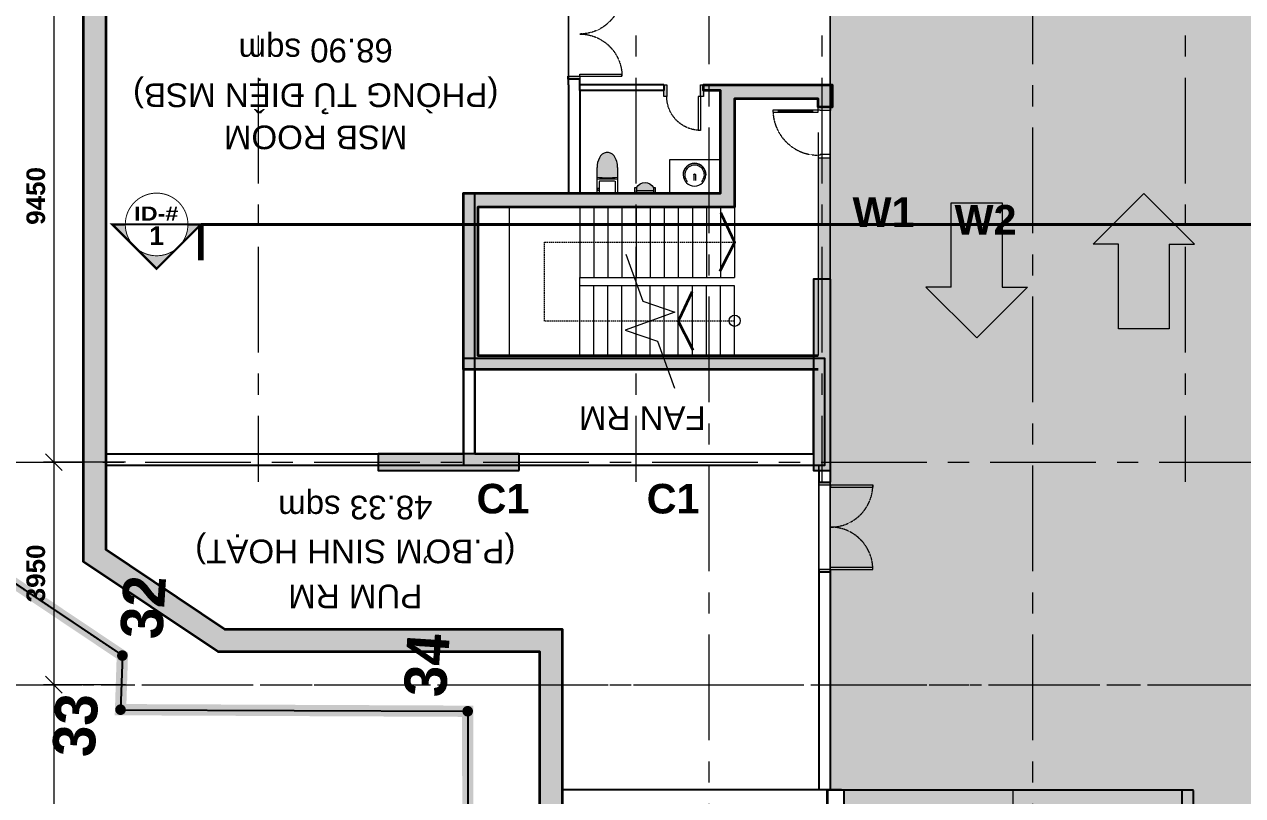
# Model space of a CAD drawing. Header units: millimetres. Extents: x -100356 to 314685, y 446 to 1273965.
# Drawn here: x 28089 to 49712, y 404991 to 418680 of the extents above; entities that cross this region are included whole.
import ezdxf
from ezdxf.enums import TextEntityAlignment as Align
from ezdxf.xclip import XClip

# ---------------------------------------------------------------- set-up
doc = ezdxf.new("R2010")
doc.units = ezdxf.units.MM
doc.header["$XCLIPFRAME"] = 2
for name, pattern in [('20180221 BF$0$b1$0$Core - tb$0$HIDDEN', [0.375, 0.25, -0.125]), ('20180221 BF$0$b1$0$Kume - Key Plan Boundary', [16, 8, -2, 4, -2]), ('20180221 BF$0$Core - tb$0$HIDDEN', [0.375, 0.25, -0.125]), ('20180221 BF$0$DASHDOT', [1, 0.5, -0.25, 0, -0.25]), ('20180221 BF$0$HIDDEN', [0.375, 0.25, -0.125]), ('20180330-Ascent Plaza-TP-Ban ve so bo$0$20180221 BF$0$Kume - D_W Swings', [4.4, 1.5, -0.7, 1.5, -0.7]), ('CENTER', [2, 1.25, -0.25, 0.25, -0.25]), ('DASHED', [0.75, 0.5, -0.25]), ('gf$0$CENTER2', [28.575, 19.05, -3.175, 3.175, -3.175]), ('gf$0$Kume - Grid Line', [10.5, 6, -1.25, 2, -1.25])]:
    doc.linetypes.add(name, pattern=pattern)
doc.layers.get('DEFPOINTS').update_dxf_attribs({"lineweight": 13})
for name, color, linetype in [('20180221 BF$0$10', 1, 'Continuous'), ('20180221 BF$0$sohieu_diem', 2, 'Continuous'), ('20180221 BF$0$TREE', 99, 'Continuous'), ('NAM', 3, 'Continuous'), ('STR', 7, 'Continuous')]:
    doc.layers.add(name, color=color, linetype=linetype)
for name, color, linetype, lineweight in [('20180221 BF$0$@ color hatch', 7, 'Continuous', 13), ('20180221 BF$0$A-_ANOT----_A', 7, 'Continuous', 5), ('20180221 BF$0$b1$0$A-_ANOT----_A', 7, 'Continuous', 5), ('20180221 BF$0$b1$0$A-_DETA----_ED', 7, 'Continuous', 9), ('20180221 BF$0$b1$0$A-_WALL----_H', 1, 'Continuous', 18), ('20180221 BF$0$b1$0$A-_WALLPRTN_E', 1, 'Continuous', 9), ('20180221 BF$0$b1$0$C-_SITEBNRY_E', 1, '20180221 BF$0$b1$0$Kume - Key Plan Boundary', 100), ('20180221 BF$0$b1$0$Core - tb$0$1-thaythuong', 9, 'Continuous', 13), ('20180221 BF$0$b1$0$Core - tb$0$A.Concrete', 7, 'Continuous', 35), ('20180221 BF$0$b1$0$Core - tb$0$A.Thin', 8, 'Continuous', 13), ('20180221 BF$0$b1$0$Core - tb$0$CUA', 5, 'Continuous', 9), ('20180221 BF$0$b1$0$Core - tb$0$Hatch-wall', 251, 'Continuous', 5), ('20180221 BF$0$b1$0$Core - tb$0$net bao', 254, 'Continuous', 13), ('20180221 BF$0$b1$0$S-_STRC----_E', 7, 'Continuous', 9), ('20180221 BF$0$setback', 1, 'Continuous', 13), ('20180221 BF$0$TEXT', 6, 'Continuous', 20), ('20180221 BF$0$TUONG 2', 2, 'Continuous', 25), ('20180330-Ascent Plaza-TP-Ban ve so bo$0$20180221 BF$0$A-_DOOR----_E', 7, 'Continuous', 9), ('20180330-Ascent Plaza-TP-Ban ve so bo$0$20180221 BF$0$Core - tb$0$A.Wall', 2, 'Continuous', 35), ('20180330-Ascent Plaza-TP-Ban ve so bo$0$20180221 BF$0$TEXT', 6, 'Continuous', 20), ('20180330-Ascent Plaza-TP-Ban ve so bo$0$20180221 BF$0$TUONG 2', 2, 'Continuous', 25), ('20180330-Ascent Plaza-TP-Ban ve so bo$0$A1 - dp$0$FURNITURE', 8, 'Continuous', 5), ('20180330-Ascent Plaza-TP-Ban ve so bo$0$M-_SANIFIXR_E', 7, 'Continuous', 9), ('A.Concrete', 7, 'Continuous', 25), ('gf$0$A.Axis', 251, 'gf$0$CENTER2', 13), ('LC.HA', 250, 'Continuous', 9), ('LDIM OUT', 250, 'Continuous', 13), ('LGI', 250, 'CENTER', 9), ('luoicot', 30, 'Continuous', 13), ('TEXT', 6, 'Continuous', 20), ('Text 35', 250, 'Continuous', 15), ('TXT', 1, 'Continuous', 25)]:
    doc.layers.add(name, color=color, linetype=linetype, lineweight=lineweight)
doc.styles.add('20180221 BF$0$VAPTIMN', font='VNI-Aptima-Bold.TTF')
doc.styles.add('20180221 BF$0$VnArial', font='Font - TrueType - Arial.ttf')
doc.styles.add('20180330-Ascent Plaza-TP-Ban ve so bo$0$20180221 BF$0$VnArial', font='Font - TrueType - Arial.ttf')
doc.styles.add('ARIAL', font='Font - TrueType - Arial Bold.ttf')
doc.styles.add('PSDG - Title', font='seguisb_0.ttf', dxfattribs={"height": 2.5})
doc.dimstyles.new('TL 150 OUT', dxfattribs={"dimscale": 150, "dimtxt": 2.2, "dimasz": 2, "dimexe": 1.2, "dimexo": 1.5, "dimgap": 1, "dimtad": 1, "dimdec": 0, "dimdsep": 46, "dimtxsty": 'ARIAL', "dimblk": 'OBLIQUE', "dimcen": 2, "dimdle": 1.2, "dimclrd": 256, "dimclre": 256, "dimclrt": 4, "dimaunit": 1, "dimadec": 0, "dimazin": 0, "dimtfac": 1, "dimtdec": 0, "dimtix": 1, "dimtmove": 2, "dimatfit": 3, "dimfxl": 1, "dimtolj": 1, "dimtzin": 0, "dimarcsym": 0})

# ---------------------------------------------------------------- blocks, each defined once
blk = doc.blocks.new('20180221 BF$0$b1$0$Family - ___-1748564-1st Basement')
at = {"layer": '20180221 BF$0$b1$0$C-_SITEBNRY_E', "lineweight": 18}
for p, q in [((112502, 29438), (112496, 32445)), ((118663, 29411), (112502, 29438)), ((118631, 28451), (118663, 29411)), ((121263, 26687), (118631, 28451))]:
    blk.add_line(p, q, dxfattribs=at)
blk = doc.blocks.new('20180221 BF$0$b1$0$KUME - Arrow - Out-543221-1st Basement')
at = {"layer": '20180221 BF$0$b1$0$Core - tb$0$1-thaythuong'}
blk.add_hatch(color=256, dxfattribs=at).paths.add_polyline_path([(-2, 0), (0, 2), (2, 0)], flags=0)
blk = doc.blocks.new('20180221 BF$0$b1$0$KUME - Arrow - In-543223-1st Basement')
at = {"layer": '20180221 BF$0$b1$0$Core - tb$0$1-thaythuong'}
blk.add_hatch(color=256, dxfattribs=at).paths.add_polyline_path([(-2, 0), (0, 2), (2, 0)], flags=0)
blk = doc.blocks.new('*U351')
blk.add_line((-70, 100), (-70, 700))
for points in [[(-50, 0), (-50, 800), (-90, 800), (-90, 0)], [(-50, 100), (-90, 100), (-90, 700), (-50, 700)], [(-900, -220), (-840, -220), (-840, -40), (-850, -40), (-850, 0), (-900, 0)], [(0, -220), (-60, -220), (-60, -40), (-50, -40), (-50, 0), (0, 0)]]:
    blk.add_lwpolyline(points, close=True)
at = {"linetype": '20180221 BF$0$b1$0$Core - tb$0$HIDDEN'}
blk.add_arc((-50, 0), 800, 90, 180, dxfattribs=at)
blk = doc.blocks.new('20180221 BF$0$hientrang')
at = {"layer": '20180221 BF$0$10', "color": 1}
for p, q in [((-90121, 104815, 0), (-91714, 102077, 0)), ((-91714, 102077, 0), (-92674, 102048, 0)), ((-92674, 102048, 0), (-92312, 95898, 0)), ((-92312, 95898, 0), (-95312, 95702, 0))]:
    blk.add_line(p, q, dxfattribs=at)
at = {"layer": '20180221 BF$0$10', "color": 1, "linetype": 'Continuous'}
blk.add_line((-92312, 95898, 0), (-95312, 95702, 0), dxfattribs=at)
at = {"layer": '20180221 BF$0$10', "color": 1, "linetype": 'Continuous', "elevation": 0}
blk.add_lwpolyline([(-90121, 104815), (-91714, 102077), (-92674, 102048), (-92312, 95898)], dxfattribs=at)
at = {"layer": '20180221 BF$0$setback', "color": 1, "linetype": '20180221 BF$0$DASHDOT', "ltscale": 200, "const_width": 200, "elevation": 0}
blk.add_lwpolyline([(-64687, 107633), (-71608, 106512), (-73129, 105984), (-73130, 105414), (-77140, 104869), (-77250, 105249), (-77680, 105219), (-77900, 105350), (-82200, 105085), (-86230, 104910), (-87270, 104902), (-90121, 104815), (-91714, 102077), (-92674, 102048), (-92312, 95898), (-95312, 95702), (-99272, 95417), (-103263, 95232), (-108843, 94729), (-111844, 94613), (-113704, 94445), (-110540, 43326), (-98301, 45606), (-91530, 9756)], dxfattribs=at)
at = {"layer": '20180221 BF$0$sohieu_diem', "color": 3, "const_width": 93.8, "elevation": 0}
for points in [[(-92721, 102049, 1), (-92627, 102048, 1)], [(-91761, 102077, 1), (-91667, 102077, 1)], [(-92359, 95898, 1), (-92265, 95898, 1)]]:
    blk.add_lwpolyline(points, format="xyb", close=True, dxfattribs=at)
at = {"layer": '20180221 BF$0$sohieu_diem', "color": 3, "style": '20180221 BF$0$VAPTIMN'}
for s, p in [('33', (-93557, 102460, 0)), ('32', (-91392, 101391, 0)), ('34', (-92101, 96302, 0))]:
    blk.add_text(s, height=750, rotation=359.9273, dxfattribs=at).set_placement(p)
blk = doc.blocks.new('20180221 BF$0$KUME - Arrow dicrection vehicle - In-1669013-1st Basement')
at = {"layer": '20180221 BF$0$A-_ANOT----_A'}
for p, q in [((-3, 0), (0, 3)), ((0, 3), (3, 0)), ((-1.5, 0), (-3, 0)), ((-1.5, -5), (-1.5, 0)), ((1.5, 0), (3, 0)), ((1.5, 0), (1.5, -5)), ((1.5, -5), (-1.5, -5))]:
    blk.add_line(p, q, dxfattribs=at)
blk = doc.blocks.new('*U593')
h = blk.add_hatch(color=256)
h.paths.add_polyline_path([(0, 7.86), (-3.93, 3.93, -0.198912), (0, 5.56, -0.198912), (3.93, 3.93)])
h.paths.add_polyline_path([(3.93, 3.93, -0.198912), (5.56, 0), (7.86, 0)])
h.paths.add_polyline_path([(-3.93, 3.93), (-7.86, 0), (-5.56, 0, -0.198912)])
at = {"color": 1}
blk.add_line((5.56, 0), (-5.56, 0), dxfattribs=at)
for points, const_width in [([(-5.56, 0), (-7.86, 0), (0, 7.86), (7.86, 0), (5.56, 0)], 0.397), ([(7.86, 6.35), (7.86, 0)], 1)]:
    blk.add_lwpolyline(points, dxfattribs=dict(const_width=const_width))
at = {"const_width": 0.167}
blk.add_lwpolyline([(-5.56, 0, -0.414214), (0, 5.56, -0.414214), (5.56, 0, -0.414214), (0, -5.56, -0.414214), (-5.56, 0, -1.041379)], format="xyb", dxfattribs=at)
at = {"linetype": 'DASHED', "ltscale": 2, "const_width": 0.1}
blk.add_lwpolyline([(5.56, 0), (7.86, 0)], dxfattribs=at)
at = {"color": 2, "style": 'PSDG - Title'}
blk.add_attdef('#', text='', height=2.38, dxfattribs=at).set_placement((0, 1.98), align=Align.MIDDLE_CENTER)
at = {"color": 2, "style": 'PSDG - Title', "width": 0.998746}
blk.add_attdef('A100', text='', height=2.38, dxfattribs=at).set_placement((-3.97, -3.18), (3.97, -3.18), align=Align.FIT)
blk = doc.blocks.new('SECTION SYMBOL 2')
at = {"layer": 'TXT', "linetype": '20180221 BF$0$Core - tb$0$HIDDEN', "ltscale": 300, "const_width": 50, "elevation": 0}
blk.add_lwpolyline([(76548, -10459), (-5470, -10459), (-5470, -5228), (-37733, -5228)], dxfattribs=at)
at = {"layer": 'TXT'}
ref = blk.add_blockref('*U593', (-38519, -5228, 0), dxfattribs=dict(at, xscale=-100, yscale=100, zscale=100, rotation=180))
ref.add_attrib('#', '1', dxfattribs={"layer": '0', "color": 2, "height": 333, "style": 'ARIAL'}).set_placement((-38519, -5428, 0), align=Align.MIDDLE_CENTER)
ref.add_attrib('A100', 'ID-#', dxfattribs={"layer": '0', "color": 2, "height": 250, "style": 'ARIAL', "width": 1.186702}).set_placement((-38916, -5160, 0), (-38133, -5160, 0), align=Align.FIT)
blk = doc.blocks.new('_Oblique')
at = {"color": 0, "linetype": 'ByBlock', "lineweight": -2}
blk.add_line((-0.5, -0.5), (0.5, 0.5), dxfattribs=at)
blk = doc.blocks.new('*D495')
at = {"layer": 'DEFPOINTS', "color": 0, "ltscale": 1000, "transparency": 16777216}
for p in [(2129, 20550), (3629, 20550), (2129, 11100)]:
    blk.add_point(p, dxfattribs=at)
at = {"layer": 'LDIM OUT', "lineweight": -2, "ltscale": 1000, "transparency": 16777216}
for p, q in [((2354, 20550), (3809, 20550)), ((3629, 10920), (3629, 20730)), ((2354, 11100), (3809, 11100))]:
    blk.add_line(p, q, dxfattribs=at)
at = {"layer": 'LDIM OUT', "lineweight": -2, "ltscale": 1000, "transparency": 16777216, "xscale": 300, "yscale": 300, "zscale": 300}
for p, rotation in [((3629, 20550), 90), ((3629, 11100), 270)]:
    blk.add_blockref('_Oblique', p, dxfattribs=dict(at, rotation=rotation))
at = {"layer": 'LDIM OUT', "color": 4, "ltscale": 1000, "transparency": 16777216, "insert": (3947, 15825), "char_height": 330, "attachment_point": 5, "rotation": 270, "style": 'ARIAL'}
blk.add_mtext('\\A1;9450', dxfattribs=at)
blk = doc.blocks.new('*D496')
at = {"layer": 'DEFPOINTS', "color": 0, "ltscale": 1000, "transparency": 16777216}
for p in [(2129, 24500), (3629, 24500), (2129, 20550)]:
    blk.add_point(p, dxfattribs=at)
at = {"layer": 'LDIM OUT', "lineweight": -2, "ltscale": 1000, "transparency": 16777216}
for p, q in [((3629, 20370), (3629, 24680)), ((2354, 24500), (3809, 24500)), ((2354, 20550), (3809, 20550))]:
    blk.add_line(p, q, dxfattribs=at)
at = {"layer": 'LDIM OUT', "lineweight": -2, "ltscale": 1000, "transparency": 16777216, "xscale": 300, "yscale": 300, "zscale": 300}
for p, rotation in [((3629, 24500), 90), ((3629, 20550), 270)]:
    blk.add_blockref('_Oblique', p, dxfattribs=dict(at, rotation=rotation))
at = {"layer": 'LDIM OUT', "color": 4, "ltscale": 1000, "transparency": 16777216, "insert": (3947, 22525), "char_height": 330, "attachment_point": 5, "rotation": 270, "style": 'ARIAL'}
blk.add_mtext('\\A1;3950', dxfattribs=at)
blk = doc.blocks.new('*D497')
at = {"layer": 'DEFPOINTS', "color": 0, "ltscale": 1000, "transparency": 16777216}
for p in [(2129, 30950), (3629, 30950), (2129, 24500)]:
    blk.add_point(p, dxfattribs=at)
at = {"layer": 'LDIM OUT', "lineweight": -2, "ltscale": 1000, "transparency": 16777216}
for p, q in [((2354, 30950), (3809, 30950)), ((3629, 24320), (3629, 31130)), ((2354, 24500), (3809, 24500))]:
    blk.add_line(p, q, dxfattribs=at)
at = {"layer": 'LDIM OUT', "lineweight": -2, "ltscale": 1000, "transparency": 16777216, "xscale": 300, "yscale": 300, "zscale": 300}
for p, rotation in [((3629, 30950), 90), ((3629, 24500), 270)]:
    blk.add_blockref('_Oblique', p, dxfattribs=dict(at, rotation=rotation))
at = {"layer": 'LDIM OUT', "color": 4, "ltscale": 1000, "transparency": 16777216, "insert": (3947, 27725), "char_height": 330, "attachment_point": 5, "rotation": 270, "style": 'ARIAL'}
blk.add_mtext('\\A1;6450', dxfattribs=at)
blk = doc.blocks.new('ramp')
at = {"layer": '20180221 BF$0$b1$0$A-_DETA----_ED', "elevation": 0}
blk.add_lwpolyline([(-2102, -26500), (-15801, -26500, -0.414214), (-23301, -19000), (-23301, -15277)], format="xyb", dxfattribs=at)
at = {"layer": '20180221 BF$0$TUONG 2', "ltscale": 0.5, "elevation": 0}
blk.add_lwpolyline([(-26601, -15266), (-20101, -15266)], dxfattribs=at)
for points in [[(-2102, -29500), (-15801, -29500, -0.414214), (-26301, -19000), (-26301, -15266)], [(-2102, -23500), (-15801, -23500, -0.414214), (-20301, -19000), (-20301, -15277)], [(-2102, -23300), (-15801, -23300, -0.414214), (-20101, -19000), (-20101, -15277)]]:
    blk.add_lwpolyline(points, format="xyb", dxfattribs=at)
blk = doc.blocks.new('20180330-Ascent Plaza-TP-Ban ve so bo$0$20180221 BF$0$1 Panel - Opening Glass 01 - 700 x 2200-2463746-1st Basement')
at = {"layer": '20180330-Ascent Plaza-TP-Ban ve so bo$0$20180221 BF$0$A-_DOOR----_E'}
h = blk.add_hatch(color=256, dxfattribs=at)
h.paths.add_polyline_path([(350, 105), (300, 105), (300, -105), (350, -105)], flags=0)
h.paths.add_polyline_path([(-300, 105), (-350, 105), (-350, -105), (-300, -105)], flags=0)
for p, q in [((300, 705), (260, 705)), ((260, 105), (260, 705)), ((300, 105), (300, 705)), ((-300, 105), (-350, 105)), ((-350, 105), (-350, -105)), ((-300, -105), (-300, 105)), ((300, 105), (260, 105)), ((350, 105), (300, 105)), ((300, 105), (300, -105)), ((350, -105), (350, 105)), ((-350, -105), (-300, -105)), ((300, -105), (350, -105))]:
    blk.add_line(p, q, dxfattribs=at)
at = {"layer": '20180330-Ascent Plaza-TP-Ban ve so bo$0$20180221 BF$0$A-_DOOR----_E', "linetype": '20180330-Ascent Plaza-TP-Ban ve so bo$0$20180221 BF$0$Kume - D_W Swings'}
blk.add_arc((300, 105), 600, 90, 180, dxfattribs=at)
blk = doc.blocks.new('20180330-Ascent Plaza-TP-Ban ve so bo$0$20180221 BF$0$2 Panel - Opening Glass 01 - 1600x2400-2367986-1st Basement')
at = {"layer": '20180330-Ascent Plaza-TP-Ban ve so bo$0$20180221 BF$0$A-_DOOR----_E'}
h = blk.add_hatch(color=256, dxfattribs=at)
h.paths.add_polyline_path([(-800, 105), (-800, -105), (-750, -105), (-750, 105)], flags=0)
h.paths.add_polyline_path([(800, 105), (750, 105), (750, -105), (800, -105)], flags=0)
for p, q in [((-750, 855), (-710, 855)), ((-750, 105), (-750, 855)), ((-710, 105), (-710, 855)), ((750, 855), (710, 855)), ((710, 105), (710, 855)), ((750, 105), (750, 855)), ((-750, 105), (-800, 105)), ((-800, 105), (-800, -105)), ((-750, 105), (-710, 105)), ((-750, -105), (-750, 105)), ((750, 105), (710, 105)), ((800, 105), (750, 105)), ((750, 105), (750, -105)), ((800, -105), (800, 105)), ((-800, -105), (-750, -105)), ((750, -105), (800, -105))]:
    blk.add_line(p, q, dxfattribs=at)
at = {"layer": '20180330-Ascent Plaza-TP-Ban ve so bo$0$20180221 BF$0$A-_DOOR----_E', "linetype": '20180330-Ascent Plaza-TP-Ban ve so bo$0$20180221 BF$0$Kume - D_W Swings'}
for centre, start, end in [((-750, 105), 360, 90), ((750, 105), 90, 180)]:
    blk.add_arc(centre, 750, start, end, dxfattribs=at)
blk = doc.blocks.new('20180330-Ascent Plaza-TP-Ban ve so bo$0$M_Urinal-Wall-3D - M_Urinal-Wall-3D-2211937-IDEA-4th Storey - Detail')
at = {"layer": '20180330-Ascent Plaza-TP-Ban ve so bo$0$M-_SANIFIXR_E'}
blk.add_hatch(color=10, dxfattribs=at).paths.add_polyline_path([(-109, 303), (-154, 297), (-197, 280), (-233, 252), (-261, 217), (-287, 217), (-287, 115), (69, 115), (69, 217), (43, 217), (15, 252), (-22, 280), (-64, 297)], flags=0)
at = {"layer": '20180330-Ascent Plaza-TP-Ban ve so bo$0$M-_SANIFIXR_E', "color": 8}
for p, q in [((-261, 217), (-287, 217)), ((-287, 217), (-287, 115)), ((-261, 217), (-261, 115)), ((69, 217), (43, 217)), ((43, 217), (43, 115)), ((69, 115), (69, 217)), ((43, 162), (-261, 162)), ((-261, 162), (-261, 115)), ((43, 115), (43, 162))]:
    blk.add_line(p, q, dxfattribs=at)
blk.add_arc((-109, 125), 178, 31.0027, 148.9973, dxfattribs=at)
blk = doc.blocks.new('20180330-Ascent Plaza-TP-Ban ve so bo$0$Toilet - Toilet-2215860-IDEA-4th Storey - Detail')
at = {"layer": '20180330-Ascent Plaza-TP-Ban ve so bo$0$M-_SANIFIXR_E'}
blk.add_hatch(color=10, dxfattribs=at).paths.add_polyline_path([(182, 462), (177, 522), (163, 580), (140, 636), (120, 671), (92, 699), (58, 719), (19, 729), (-20, 729), (-59, 718), (-93, 698), (-121, 670), (-141, 636), (-164, 580), (-178, 522), (-183, 462), (-183, 293), (-61, 281), (61, 281), (182, 293)], flags=0)
at = {"layer": '20180330-Ascent Plaza-TP-Ban ve so bo$0$M-_SANIFIXR_E', "color": 8}
for p, q in [((-183, 293), (-183, 462)), ((182, 462), (182, 293)), ((-180, 0), (-180, 293)), ((171, 255), (-171, 255)), ((-130, 223), (130, 223)), ((139, 217), (139, 10)), ((180, 293), (180, 0)), ((-172, 98), (-152, 98)), ((-172, 55), (-172, 98)), ((-152, 55), (-172, 55)), ((-152, 98), (-152, 55)), ((-139, 10), (-139, 215)), ((135, 6), (-135, 6))]:
    blk.add_line(p, q, dxfattribs=at)
for centre, radius, start, end in [((0, 578), 152, 37.7291, 157.5389), ((-199, 462), 381, 0, 33.1359), ((199, 462), 381, 152.9457, 180), ((0, 1593), 1313, 262.0075, 277.9925), ((-171, 246), 9.3, 91.0459, 170.5395), ((-130, 214), 9.3, 94.4933, 175.5067), ((130, 214), 9.3, 15.0527, 85.5067), ((171, 246), 9.3, 9.0789, 88.9541), ((-135, 10), 3.57, 180, 270), ((135, 10), 3.57, 270, 0)]:
    blk.add_arc(centre, radius, start, end, dxfattribs=at)
blk = doc.blocks.new('X-GRID')
at = {"layer": 'LGI', "ltscale": 1500}
for p, q in [((-13750, 49486.8), (-13750, -7272.6)), ((-8000, 49486.8), (-8000, -7272.6)), ((5008.8, 24500), (-57318.6, 24500)), ((-16450, -7272.6), (-16450, 20900)), ((-10000, -7272.6), (-10000, 20900)), ((-6700, -7272.6), (-6700, 20900)), ((0, -7272.6), (0, 20900)), ((5008.8, 20550), (-25023.2, 20550))]:
    blk.add_line(p, q, dxfattribs=at)
at = {"layer": 'LDIM OUT', "ltscale": 1000}
for base, p1, p2, picture, middle in [((3628.8, 30950), (2128.8, 24500), (2128.8, 30950), '*D497', (3947.3, 27725)), ((3628.8, 24500), (2128.8, 20550), (2128.8, 24500), '*D496', (3947.4, 22525)), ((3628.8, 20550), (2128.8, 11100), (2128.8, 20550), '*D495', (3947.3, 15825))]:
    dim = blk.add_linear_dim(base=base, p1=p1, p2=p2, angle=90, dimstyle='TL 150 OUT', override={"dimtad": 4}, dxfattribs=at)
    dim.commit()
    dim.dimension.update_dxf_attribs({"geometry": picture, "text_midpoint": middle})
blk = doc.blocks.new('A$C60262ED2')
at = {"layer": 'LC.HA'}
h = blk.add_hatch(color=256, dxfattribs=at)
h.dxf.hatch_style = 1
h.paths.add_polyline_path([(17566, 34184), (17266, 34184), (17266, 30784), (17566, 30784)])
h = blk.add_hatch(color=256, dxfattribs=at)
h.dxf.hatch_style = 1
h.paths.add_polyline_path([(12039, 30784), (12039, 31084), (9539, 31084), (9539, 30784)])
at = {"layer": 'STR', "ltscale": 1000, "elevation": 0}
for points in [[(17566, 34184), (17266, 34184), (17266, 30784), (17566, 30784)], [(12039, 30784), (12039, 31084), (9539, 31084), (9539, 30784)]]:
    blk.add_lwpolyline(points, close=True, dxfattribs=at)
at = {"rotation": 180}
blk.add_blockref('X-GRID', (7409, 51484, 0), dxfattribs=at)
at = {"layer": 'Text 35', "ltscale": 1000, "style": 'ARIAL'}
for s, p in [('W1', (17957, 35109, 0)), ('W2', (19767, 34974, 0)), ('C1', (11284, 30024, 0)), ('C1', (14303, 30023, 0))]:
    blk.add_text(s, height=525, dxfattribs=at).set_placement(p)
blk = doc.blocks.new('column')
at = {"layer": 'luoicot', "ltscale": 0.5}
blk.add_blockref('A$C60262ED2', (-47109, -40384, 0), dxfattribs=at)

msp = doc.modelspace()

# ---------------------------------------------------------------- hatches: boundary and pattern name
at = {"layer": '20180221 BF$0$b1$0$A-_WALL----_H'}
h = msp.add_hatch(color=250, dxfattribs=at)
h.paths.add_polyline_path([(29140.7, 434512.1), (83338.5, 434512.1), (84916, 423396.9), (115531.1, 430750.7), (117417.3, 424894.4), (137970.3, 431513.9), (139564.1, 426065.1), (145578.1, 405504.6), (84657.1, 398198), (86145.9, 385941.2), (37240.4, 385941.2), (37240.4, 407541.7), (31526.6, 407541.7), (29140.7, 409140.4)])
h.paths.add_polyline_path([(29540.7, 434112.1), (82991.2, 434112.1), (84581.7, 422905.2), (115264.1, 430275.2), (117159.2, 424391), (137701.8, 431007.1), (139180.2, 425952.8), (145061.6, 405845.5), (84211.7, 398547.4), (85694.4, 386341.2), (37640.4, 386341.2), (37640.4, 407941.7), (31648.3, 407941.7), (29540.7, 409353.9)], flags=16)
at = {"layer": '20180221 BF$0$b1$0$Core - tb$0$Hatch-wall'}
h = msp.add_hatch(color=256, dxfattribs=at)
h.dxf.hatch_style = 1
h.paths.add_polyline_path([(42425.7, 417208.6), (42425.7, 417608.6), (40140.8, 417608.6), (40140.8, 417508.6), (40445.7, 417508.6), (40445.7, 415686.7), (35885.1, 415686.7), (35885.1, 412551.7), (42175.7, 412551.7), (42425.7, 412551.7), (42425.7, 416308.6), (42175.7, 416308.6), (42175.7, 412801.7), (36135.1, 412801.7), (36135.1, 415436.7), (40695.7, 415436.7), (40695.7, 417358.6), (42175.7, 417358.6), (42175.7, 417208.6)])
at = {"layer": 'NAM', "ltscale": 0.5}
h = msp.add_hatch(color=252, dxfattribs=at)
h.dxf.hatch_style = 1
edge = h.paths.add_edge_path()
edge.add_line((36240.7, 434112.1), (36240.7, 431459.6))
edge.add_line((36240.7, 431459.6), (42390.8, 431459.6))
edge.add_line((42390.8, 431459.6), (42390.8, 405094.2))
edge.add_line((42390.8, 405094.2), (42640, 405094.2))
edge.add_line((42640, 405094.2), (42640, 401359.6))
edge.add_arc((53140, 401359.6), 10500, 180, 270)
edge.add_line((53140, 390859.6), (66839, 390859.6))
edge.add_line((66839, 390859.6), (66839, 386341.2))
edge.add_line((66839, 386341.2), (85694.4, 386341.2))
edge.add_line((85694.4, 386341.2), (84211.7, 398547.4))
edge.add_line((84211.7, 398547.4), (136577.3, 404827.9))
edge.add_line((136577.3, 404827.9), (134545.8, 421787.7))
edge.add_line((134545.8, 421787.7), (126157.9, 420786.1))
edge.add_line((126157.9, 420786.1), (125778.7, 423952.2))
edge.add_line((125778.7, 423952.2), (131668.8, 426068.3))
edge.add_line((131668.8, 426068.3), (133999.6, 426347.5))
edge.add_line((133999.6, 426347.5), (133601.9, 429667.8))
edge.add_line((133601.9, 429667.8), (133596.4, 429684.9))
edge.add_line((133596.4, 429684.9), (117159.2, 424391))
edge.add_line((117159.2, 424391), (115264.1, 430275.2))
edge.add_line((115264.1, 430275.2), (84581.7, 422905.2))
edge.add_line((84581.7, 422905.2), (82991.2, 434112.1))
edge.add_line((82991.2, 434112.1), (79040.8, 434112.1))
edge.add_line((79040.8, 434112.1), (79040.8, 429956.5))
edge.add_line((79040.8, 429956.5), (72890.9, 429956.5))
edge.add_line((72890.9, 429956.5), (72890.9, 434112.1))
edge.add_line((72890.9, 434112.1), (36240.7, 434112.1))
h.paths.add_polyline_path([(106186.2, 417046.3), (105230.3, 424991.7), (110701.8, 426421.3), (112252.9, 425473.6), (113166.9, 417887.4)], flags=16)
h.paths.add_polyline_path([(63470.8, 404138.4), (68944.4, 404138.4), (68944.4, 409176.7), (71340.8, 409176.7), (71340.8, 420359.7), (66243, 420359.6), (66243, 417959.6), (63473.1, 417959.6), (63473.1, 417759.6)], flags=16)

# ---------------------------------------------------------------- linework, layer by layer
at = {"ltscale": 0.5}
msp.add_line((37945.7, 417708.6, 0), (37735.7, 417708.6, 0), dxfattribs=at)
at = {"color": 3, "ltscale": 0.5}
for p, q in [((39440.8, 417608.6, 0), (39440.8, 417508.6, 0)), ((36085.1, 411056.5, 0), (36085.1, 415683.6, 0)), ((29540.7, 411055.4, 0), (35885.1, 411059.7, 0)), ((29540.7, 410856.5, 0), (35885.1, 410856.5, 0))]:
    msp.add_line(p, q, dxfattribs=at)
at = {"color": 3, "ltscale": 0.5, "elevation": 0}
for points in [[(29540.7, 421823.5), (29540.7, 409350.7), (31648.3, 407938.5), (36085.1, 407938.5), (36085.1, 407938.5)], [(37935.7, 417708.6), (37735.7, 417708.6)], [(37745.7, 417608.6), (37745.7, 417708.6)], [(37745.7, 417608.6), (37745.7, 415683.6)], [(37945.7, 417508.6), (37945.7, 417708.6)], [(39440.8, 417608.6), (37945.7, 417608.6)], [(39440.8, 417508.6), (37945.7, 417508.6), (37945.7, 415683.6)], [(35885.1, 411056.5), (35885.1, 415683.6)]]:
    msp.add_lwpolyline(points, dxfattribs=at)
at = {"ltscale": 0.5, "elevation": 0}
msp.add_lwpolyline([(40445.7, 417608.6), (40140.8, 417608.6)], dxfattribs=at)
at = {"color": 3, "ltscale": 0.5, "elevation": 0}
for points in [[(35885.1, 410856.5), (42298, 410856.5), (42298, 412748.6), (35885.1, 412748.6)], [(36085.1, 411056.5), (42098, 411056.5), (42098, 412548.6), (36085.1, 412548.6)]]:
    msp.add_lwpolyline(points, close=True, dxfattribs=at)
at = {"layer": '20180221 BF$0$@ color hatch', "color": 7, "linetype": '20180221 BF$0$HIDDEN', "ltscale": 1000, "const_width": 30, "elevation": 0}
msp.add_lwpolyline([(115264.1, 430275.2), (84581.7, 422905.2), (82991.2, 434112.1), (79040.8, 434112.1), (79040.8, 429956.5), (72890.9, 429956.5), (72890.9, 434112.1), (36240.7, 434112.1), (36240.7, 431459.6), (42390.8, 431459.6), (42390.8, 405094.2), (42640, 405094.2), (42640, 401359.6, 0.4142136), (53140, 390859.6), (66839, 390859.6), (66839, 386341.2), (85694.4, 386341.2), (84211.7, 398547.4), (136577.3, 404827.9)], format="xyb", dxfattribs=at)
for points in [[(29540.7, 421856.5), (32241, 421856.5), (32241, 420048.5), (35885.1, 420048.5), (35885.1, 419448.5), (37745.7, 419448.5), (37745.7, 415686.7), (35885.1, 415686.7), (35885.1, 411059.7), (29540.7, 411059.7)], [(42188, 410756.5), (42188, 405092.5), (37640.4, 405092.5), (37640.4, 407941.7), (31648.3, 407941.7), (29540.7, 409353.9), (29540.7, 410856.5), (42188, 410856.5)]]:
    msp.add_lwpolyline(points, close=True, dxfattribs=at)
at = {"layer": '20180221 BF$0$b1$0$A-_WALLPRTN_E', "lineweight": 18}
msp.add_line((42175.7, 416761.7, 0), (42175.7, 412801.7, 0), dxfattribs=at)
at = {"layer": '20180221 BF$0$b1$0$Core - tb$0$1-thaythuong'}
for p, q in [((36695.1, 415436.7, 0), (36695.1, 412801.7, 0)), ((37945.2, 415436.7, 0), (37945.2, 414186.7, 0)), ((37945.2, 415436.7, 0), (37945.2, 414186.7, 0)), ((38195.2, 415436.7, 0), (38195.2, 414186.7, 0)), ((38195.2, 415436.7, 0), (38195.2, 414186.7, 0)), ((38445.2, 415436.7, 0), (38445.2, 414186.7, 0)), ((38445.2, 415436.7, 0), (38445.2, 414186.7, 0)), ((38695.2, 415436.7, 0), (38695.2, 414186.7, 0)), ((38695.2, 415436.7, 0), (38695.2, 414186.7, 0)), ((38945.2, 415436.7, 0), (38945.2, 414186.7, 0)), ((38945.2, 415436.7, 0), (38945.2, 414186.7, 0)), ((39195.2, 415436.7, 0), (39195.2, 414186.7, 0)), ((39195.2, 415436.7, 0), (39195.2, 414186.7, 0)), ((39445.2, 415436.7, 0), (39445.2, 414186.7, 0)), ((39445.2, 415436.7, 0), (39445.2, 414186.7, 0)), ((39695.2, 415436.7, 0), (39695.2, 414186.7, 0)), ((39695.2, 415436.7, 0), (39695.2, 414186.7, 0)), ((39945.2, 415436.7, 0), (39945.2, 414186.7, 0)), ((39945.2, 415436.7, 0), (39945.2, 414186.7, 0)), ((40195.2, 415436.7, 0), (40195.2, 414186.7, 0)), ((40195.2, 415436.7, 0), (40195.2, 414186.7, 0)), ((40445.2, 415436.7, 0), (40445.2, 414186.7, 0)), ((40445.2, 415436.7, 0), (40445.2, 414186.7, 0)), ((40695.2, 415436.7, 0), (40695.2, 414186.7, 0)), ((38763, 414600.6, 0), (39067.5, 413764.1, 0)), ((37945.7, 414036.7, 0), (37945.2, 414186.7, 0)), ((37945.2, 414186.7, 0), (40695.2, 414186.7, 0)), ((37945.7, 412801.7, 0), (37945.7, 414036.7, 0)), ((40695.7, 414036.7, 0), (37945.7, 414036.7, 0)), ((37945.7, 412801.7, 0), (37945.7, 414036.7, 0)), ((38195.7, 412801.7, 0), (38195.7, 414036.7, 0)), ((38195.7, 412801.7, 0), (38195.7, 414036.7, 0)), ((38445.7, 412801.7, 0), (38445.7, 414036.7, 0)), ((38445.7, 412801.7, 0), (38445.7, 414036.7, 0)), ((38695.7, 412801.7, 0), (38695.7, 414036.7, 0)), ((38695.7, 412801.7, 0), (38695.7, 414036.7, 0)), ((38945.7, 413320.8, 0), (38945.7, 414036.7, 0)), ((38945.7, 413320.8, 0), (38945.7, 414036.7, 0)), ((39195.7, 413720.8, 0), (39195.7, 414036.7, 0)), ((39195.7, 413720.8, 0), (39195.7, 414036.7, 0)), ((39445.7, 413636.4, 0), (39445.7, 414036.7, 0)), ((39445.7, 413636.4, 0), (39445.7, 414036.7, 0)), ((39695.7, 412801.7, 0), (39695.7, 414036.7, 0)), ((39695.7, 412801.7, 0), (39695.7, 414036.7, 0)), ((39945.7, 412801.7, 0), (39945.7, 414036.7, 0)), ((39945.7, 412801.7, 0), (39945.7, 414036.7, 0)), ((40195.7, 412801.7, 0), (40195.7, 414036.7, 0)), ((40195.7, 412801.7, 0), (40195.7, 414036.7, 0)), ((40445.7, 412801.7, 0), (40445.7, 414036.7, 0)), ((40445.7, 412801.7, 0), (40445.7, 414036.7, 0)), ((40695.7, 412801.7, 0), (40695.7, 414036.7, 0)), ((39067.5, 413764.1, 0), (39636.2, 413572.1, 0)), ((39195.7, 413411.7, 0), (39195.7, 413720.8, 0)), ((39195.7, 413411.7, 0), (39195.7, 413720.8, 0)), ((39445.7, 413502.7, 0), (39445.7, 413636.4, 0)), ((39445.7, 413502.7, 0), (39445.7, 413636.4, 0)), ((39636.2, 413572.1, 0), (38755.2, 413251.4, 0)), ((39445.7, 412801.7, 0), (39445.7, 413502.7, 0)), ((39445.7, 412801.7, 0), (39445.7, 413502.7, 0)), ((38755.2, 413251.4, 0), (39324, 413059.4, 0)), ((38945.7, 413187.1, 0), (38945.7, 413320.8, 0)), ((38945.7, 413187.1, 0), (38945.7, 413320.8, 0)), ((39195.7, 413102.7, 0), (39195.7, 413411.7, 0)), ((39195.7, 413102.7, 0), (39195.7, 413411.7, 0)), ((38945.7, 412801.7, 0), (38945.7, 413187.1, 0)), ((38945.7, 412801.7, 0), (38945.7, 413187.1, 0)), ((39195.7, 412801.7, 0), (39195.7, 413102.7, 0)), ((39195.7, 412801.7, 0), (39195.7, 413102.7, 0))]:
    msp.add_line(p, q, dxfattribs=at)
at = {"layer": '20180221 BF$0$b1$0$Core - tb$0$A.Concrete', "elevation": 0}
for points in [[(29140.7, 434512.1), (83338.5, 434512.1), (84916, 423396.9), (115531.1, 430750.7), (117417.3, 424894.4), (137970.3, 431513.9), (139564.1, 426065.1), (145578.1, 405504.6), (84657.1, 398198), (86145.9, 385941.2), (37240.4, 385941.2), (37240.4, 407541.7), (31526.6, 407541.7), (29140.7, 409140.4)], [(29540.7, 434112.1), (82991.2, 434112.1), (84581.7, 422905.2), (115264.1, 430275.2), (117159.2, 424391), (137701.8, 431007.1), (139180.2, 425952.8), (145061.6, 405845.5), (84211.7, 398547.4), (85694.4, 386341.2), (37640.4, 386341.2), (37640.4, 407941.7), (31648.3, 407941.7), (29540.7, 409353.9)]]:
    msp.add_lwpolyline(points, close=True, dxfattribs=at)
msp.add_lwpolyline([(42175.7, 412551.7), (35885.1, 412551.7), (35885.1, 415686.7), (40445.7, 415686.7), (40445.7, 417508.6), (40140.8, 417508.6), (40140.8, 417608.6), (42425.7, 417608.6), (42425.7, 417608.6), (42425.7, 417608.6), (42425.7, 417503.6), (42425.7, 417503.6), (42425.7, 417208.6), (42175.7, 417208.6), (42175.7, 417358.6), (40695.7, 417358.6), (40695.7, 415436.7), (36135.1, 415436.7), (36135.1, 412801.7), (42175.7, 412801.7)], dxfattribs=at)
at = {"layer": '20180221 BF$0$b1$0$Core - tb$0$A.Thin', "linetype": '20180221 BF$0$b1$0$Core - tb$0$HIDDEN', "ltscale": 100}
for p, q in [((37320.1, 414811.7, 0), (40695.2, 414811.7, 0)), ((37320.1, 413411.7, 0), (37320.1, 414811.7, 0)), ((40695.7, 413411.7, 0), (37320.1, 413411.7, 0))]:
    msp.add_line(p, q, dxfattribs=at)
at = {"layer": '20180221 BF$0$b1$0$Core - tb$0$A.Thin', "ltscale": 0.5, "const_width": 50, "elevation": 0}
for points in [[(40432.9, 414295.7), (40695.2, 414811.7), (40449.5, 415335.5)], [(39958.1, 412895.7), (39695.7, 413411.7), (39941.4, 413935.5)]]:
    msp.add_lwpolyline(points, dxfattribs=at)
at = {"layer": '20180221 BF$0$b1$0$Core - tb$0$net bao', "ltscale": 0.5}
msp.add_circle((40695.7, 413419.2, 0), 100, dxfattribs=at)
at = {"layer": '20180221 BF$0$b1$0$S-_STRC----_E'}
for p, q in [((40695.7, 412801.7, 0), (40695.7, 414036.7, 0)), ((39324, 413059.4, 0), (39628.4, 412222.9, 0))]:
    msp.add_line(p, q, dxfattribs=at)
at = {"layer": '20180330-Ascent Plaza-TP-Ban ve so bo$0$20180221 BF$0$Core - tb$0$A.Wall', "ltscale": 0.5, "elevation": 0}
msp.add_lwpolyline([(42340, 405094.2), (42340, 401359.6, 0.4142136), (53140, 390559.6), (66839, 390559.6)], format="xyb", dxfattribs=at)
at = {"layer": '20180330-Ascent Plaza-TP-Ban ve so bo$0$20180221 BF$0$TUONG 2', "ltscale": 0.5}
for p, q in [((40140.8, 417608.6, 0), (40140.8, 417508.6, 0)), ((42188, 410756.5, 0), (42188, 410556.5, 0)), ((42398, 410756.5, 0), (42188, 410756.5, 0)), ((42398, 410556.5, 0), (42398, 410756.5, 0)), ((42188, 410556.5, 0), (42398, 410556.5, 0)), ((42188, 409006.5, 0), (42188, 405092.5, 0)), ((42398, 408956.5, 0), (42188, 408956.5, 0)), ((42398, 405091, 0), (42398, 409006.5, 0)), ((42590.8, 405092.5, 0), (37640.4, 405092.5, 0))]:
    msp.add_line(p, q, dxfattribs=at)
at = {"layer": '20180330-Ascent Plaza-TP-Ban ve so bo$0$A1 - dp$0$FURNITURE', "elevation": 0}
msp.add_lwpolyline([(40445.7, 415683.6), (39545.7, 415683.6), (39545.7, 416283.6), (40445.7, 416283.6)], close=True, dxfattribs=at)
at = {"layer": '20180330-Ascent Plaza-TP-Ban ve so bo$0$M-_SANIFIXR_E', "color": 8}
for p, q in [((39969.1, 416015.8, 0), (39969.1, 415905.7, 0)), ((39999.1, 416015.8, 0), (39999.1, 415905.7, 0))]:
    msp.add_line(p, q, dxfattribs=at)
for radius, start, end in [(205, 0, 180), (199.5, 90, 270), (174.1, 90, 223.78783), (199.5, 270, 90), (174.1, 316.21217, 90)]:
    msp.add_arc((39984.1, 416008.4, 0), radius, start, end, dxfattribs=at)
at = {"layer": '20180330-Ascent Plaza-TP-Ban ve so bo$0$M-_SANIFIXR_E', "color": 8, "extrusion": (0, 0, -1)}
msp.add_ellipse((39984.1, 416015.8, 0), major_axis=(-15, 0), ratio=0.5773503, start_param=0, end_param=3.1415927, dxfattribs=at)
at = {"layer": 'gf$0$A.Axis', "linetype": 'gf$0$Kume - Grid Line', "lineweight": 9, "ltscale": 100}
msp.add_line((26299.5, 406959.6, 0), (89559.5, 406959.6, 0), dxfattribs=at)

# ---------------------------------------------------------------- block references
at = {"layer": '20180221 BF$0$A-_ANOT----_A', "xscale": 300, "yscale": 300, "zscale": 300}
msp.add_blockref('20180221 BF$0$KUME - Arrow dicrection vehicle - In-1669013-1st Basement', (47957.5, 414778.4, 0), dxfattribs=at)
at = {"layer": '20180221 BF$0$A-_ANOT----_A', "xscale": 300, "yscale": 300, "zscale": 300, "rotation": 180}
msp.add_blockref('20180221 BF$0$KUME - Arrow dicrection vehicle - In-1669013-1st Basement', (44991.1, 414013.2, 0), dxfattribs=at)
at = {"layer": '20180221 BF$0$b1$0$A-_ANOT----_A', "xscale": 299.9999999999999, "yscale": 299.9999999999999, "zscale": 299.9999999999999, "rotation": 180}
msp.add_blockref('20180221 BF$0$b1$0$KUME - Arrow - In-543223-1st Basement', (44338.8, 406149.7, 0), dxfattribs=at)
at = {"layer": '20180221 BF$0$b1$0$A-_ANOT----_A', "xscale": 299.9999999999999, "yscale": 299.9999999999999, "zscale": 299.9999999999999}
msp.add_blockref('20180221 BF$0$b1$0$KUME - Arrow - Out-543221-1st Basement', (47923.8, 405655.3, 0), dxfattribs=at)
at = {"layer": '20180221 BF$0$b1$0$C-_SITEBNRY_E', "lineweight": 18, "rotation": 180}
msp.add_blockref('20180221 BF$0$b1$0$Family - ___-1748564-1st Basement', (148459.1, 435926.7, 0), dxfattribs=at)
at = {"layer": '20180221 BF$0$b1$0$Core - tb$0$CUA', "rotation": 90}
msp.add_blockref('*U351', (42175.7, 417208.6, 0), dxfattribs=at)
at = {"layer": '20180221 BF$0$TREE'}
ref = msp.add_blockref('20180221 BF$0$hientrang', (137502.3, 492549.7, 0), dxfattribs=dict(at, rotation=86.37342821610302))
XClip(ref).set_block_clipping_path([(-133148.1755428242, 112075.9558377523), (-124131.7889780848, -30182.5877385634), (-23551.8986045148, -23807.8059542924), (-32568.2851692542, 118450.7376220233)])
at = {"layer": '20180221 BF$0$TUONG 2'}
msp.add_blockref('ramp', (68940.8, 420359.7, 0), dxfattribs=at)
at = {"layer": '20180330-Ascent Plaza-TP-Ban ve so bo$0$20180221 BF$0$A-_DOOR----_E', "xscale": -1}
for name, p, rotation in [('20180330-Ascent Plaza-TP-Ban ve so bo$0$20180221 BF$0$2 Panel - Opening Glass 01 - 1600x2400-2367986-1st Basement', (37840.7, 418508.6, 0), 270), ('20180330-Ascent Plaza-TP-Ban ve so bo$0$20180221 BF$0$1 Panel - Opening Glass 01 - 700 x 2200-2463746-1st Basement', (39790.8, 417503.6, 0), 180)]:
    msp.add_blockref(name, p, dxfattribs=dict(at, rotation=rotation))
at = {"layer": '20180330-Ascent Plaza-TP-Ban ve so bo$0$20180221 BF$0$A-_DOOR----_E', "rotation": 270}
msp.add_blockref('20180330-Ascent Plaza-TP-Ban ve so bo$0$20180221 BF$0$2 Panel - Opening Glass 01 - 1600x2400-2367986-1st Basement', (42293, 409756.5, 0), dxfattribs=at)
at = {"layer": '20180330-Ascent Plaza-TP-Ban ve so bo$0$M-_SANIFIXR_E', "color": 8}
msp.add_blockref('20180330-Ascent Plaza-TP-Ban ve so bo$0$Toilet - Toilet-2215860-IDEA-4th Storey - Detail', (38435.7, 415677.4, 0), dxfattribs=at)
at = {"layer": '20180330-Ascent Plaza-TP-Ban ve so bo$0$M-_SANIFIXR_E', "color": 8, "xscale": -1}
msp.add_blockref('20180330-Ascent Plaza-TP-Ban ve so bo$0$M_Urinal-Wall-3D - M_Urinal-Wall-3D-2211937-IDEA-4th Storey - Detail', (38995.7, 415568.6, 0), dxfattribs=at)
at = {"layer": 'A.Concrete'}
msp.add_blockref('column', (71940.6, 420359.6, 0), dxfattribs=at)
at = {"layer": 'TEXT'}
msp.add_blockref('SECTION SYMBOL 2', (68955.4, 420356.6, 0), dxfattribs=at)

# ---------------------------------------------------------------- texts
at = {"layer": '20180221 BF$0$TEXT', "char_height": 420, "width": 10564.245, "attachment_point": 2, "rotation": 180, "line_spacing_factor": 0.941778, "style": '20180221 BF$0$VnArial'}
for s, insert in [('68.90 sqm', (33260.2, 418006.3, 0)), ('(PHÒNG TỦ ĐIỆN MSB)', (33260.2, 417211.8, 0)), ('MSB ROOM', (33260.2, 416464.7, 0)), ('48.33 sqm', (33963.2, 409893.4)), ('(P.BƠM SINH HOẠT)', (33963.2, 409115.7)), ('PUM RM', (33963.2, 408315.7))]:
    msp.add_mtext(s, dxfattribs=dict(at, insert=insert))
at = {"layer": '20180330-Ascent Plaza-TP-Ban ve so bo$0$20180221 BF$0$TEXT', "style": '20180330-Ascent Plaza-TP-Ban ve so bo$0$20180221 BF$0$VnArial'}
msp.add_text('FAN RM', height=420, rotation=180, dxfattribs=at).set_placement((40180.7, 411900.5, 0))

doc.saveas('drawing.dxf')
